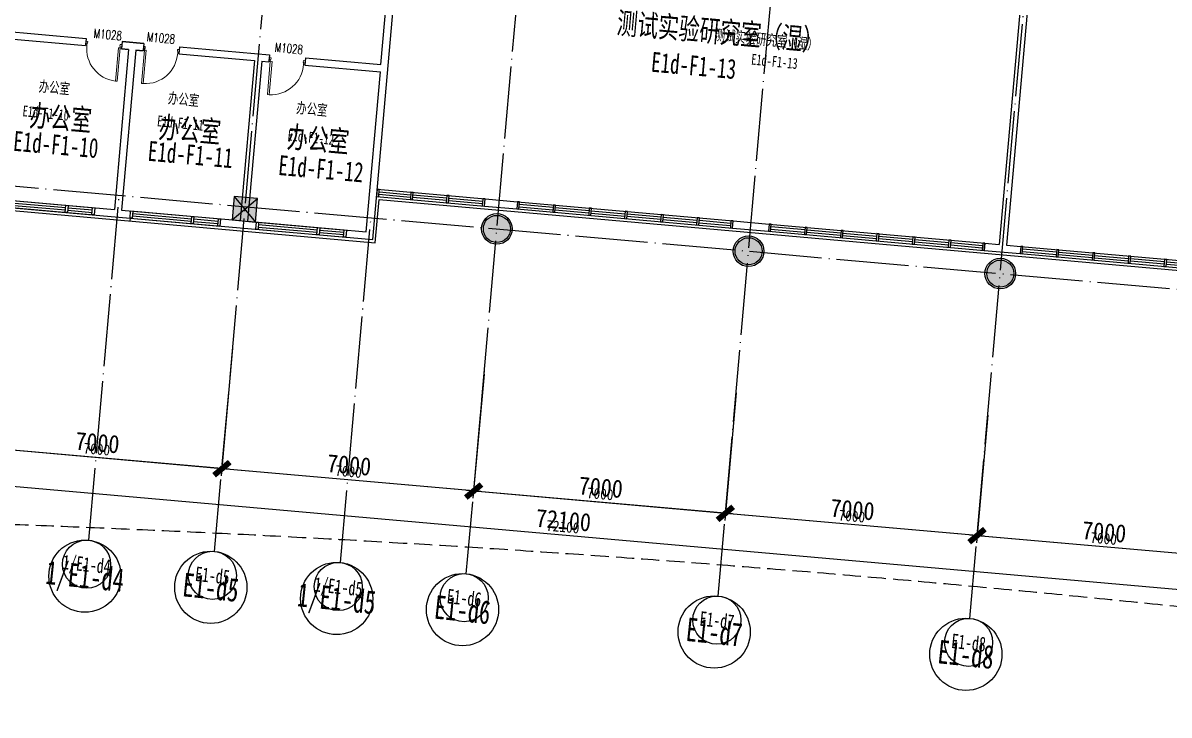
# Model space of a CAD drawing. Header units: millimetres. Extents: x 347599 to 1495443, y -100002 to 152717.
# Drawn here: x 1431803 to 1463554, y 328 to 19497 of the extents above; entities that cross this region are included whole.
import ezdxf
from ezdxf.enums import TextEntityAlignment as Align

# ---------------------------------------------------------------- set-up
doc = ezdxf.new("R2010")
doc.units = ezdxf.units.MM
doc.header["$LTSCALE"] = 1000
doc.header["$PDMODE"] = 1
for name, pattern in [('DASH', [0.35, 0.25, -0.1]), ('E-RG-1F$0$$0$DOTE', [2.42, 2, -0.2, 0.02, -0.2]), ('XRE2$0$HIDDEN', [0.375, 0.25, -0.125])]:
    doc.linetypes.add(name, pattern=pattern)
doc.layers.get('0').update_dxf_attribs({"linetype": 'CONTINUOUS'})
doc.layers.get('Defpoints').update_dxf_attribs({"linetype": 'CONTINUOUS'})
for name, color, linetype in [('00外装饰面', 21, 'CONTINUOUS'), ('A-------', 18, 'CONTINUOUS'), ('A-SYMB-DOOR', 13, 'CONTINUOUS'), ('A-SYMB-DOOR1', 4, 'CONTINUOUS'), ('A—墙体', 7, 'CONTINUOUS'), ('A—文字索引', 40, 'CONTINUOUS'), ('A—楼梯、电梯、栏杆', 50, 'CONTINUOUS'), ('A—轴线、尺寸', 1, 'CONTINUOUS'), ('A—门窗', 135, 'CONTINUOUS'), ('E1-RI-1F$0$A-TILE', 44, 'CONTINUOUS'), ('I—平面—文字', 40, 'CONTINUOUS'), ('I—平面—文字（放大1：100）', 40, 'XRE2$0$HIDDEN'), ('I—平面—门', 22, 'CONTINUOUS'), ('轴线100', 1, 'CONTINUOUS')]:
    doc.layers.add(name, color=color, linetype=linetype)
for name, color, linetype, lineweight in [('E1-RI-1F$0$A-DOOR', 32, 'CONTINUOUS', 5), ('E1-RI-1F$0$A-GLAZ-CWMG', 3, 'CONTINUOUS', 5), ('E1-RI-1F$0$A-WALL', 7, 'CONTINUOUS', 5), ('E1-RI-1F$0$AUDIT_D_131110141545-10', 7, 'CONTINUOUS', 5)]:
    doc.layers.add(name, color=color, linetype=linetype, lineweight=lineweight)
doc.styles.add('ARIAL', font='simhei.ttf', dxfattribs={"width": 0.9})
doc.styles.add('ECADI-TXT', font='simplex.shx', dxfattribs={"bigfont": 'hztxt.shx'})
doc.styles.add('XD2008', font='simhei.ttf', dxfattribs={"width": 0.7})
doc.dimstyles.new('200', dxfattribs={"dimscale": 200, "dimtxt": 2.5, "dimasz": 2, "dimexe": 1, "dimexo": 1, "dimgap": 0.8, "dimtad": 1, "dimdec": 0, "dimdsep": 46, "dimtxsty": 'ARIAL', "dimblk1": 'ARCHTICK', "dimblk2": 'ARCHTICK', "dimsah": 1, "dimcen": -0.9, "dimdle": 1, "dimclrd": 256, "dimclre": 256, "dimclrt": 40, "dimaunit": 1, "dimadec": 0, "dimazin": 0, "dimtfac": 0.35, "dimtdec": 0, "dimtix": 1, "dimtmove": 2, "dimatfit": 3, "dimldrblk": 'ARCHTICK', "dimfxl": 0, "dimtvp": 0.8, "dimtolj": 1, "dimtzin": 0, "dimarcsym": 0})
doc.dimstyles.new('副本 100', dxfattribs={"dimscale": 100, "dimtxt": 2.5, "dimasz": 2, "dimexe": 1, "dimexo": 1, "dimgap": 0.8, "dimtad": 1, "dimdec": 0, "dimdsep": 46, "dimtxsty": 'ARIAL', "dimblk1": 'ARCHTICK', "dimblk2": 'ARCHTICK', "dimsah": 1, "dimcen": -0.9, "dimdle": 1, "dimclrd": 256, "dimclre": 256, "dimclrt": 40, "dimaunit": 1, "dimadec": 0, "dimazin": 0, "dimtfac": 0.35, "dimtdec": 0, "dimtix": 1, "dimtmove": 2, "dimatfit": 3, "dimldrblk": 'ARCHTICK', "dimfxl": 0, "dimtvp": 0.8, "dimtolj": 1, "dimtzin": 0, "dimarcsym": 0})

# ---------------------------------------------------------------- blocks, each defined once
blk = doc.blocks.new('E1-RI-1F$0$M1000')
at = {"layer": 'E1-RI-1F$0$A-DOOR'}
for p, q in [((11787123, -6196585), (11787123, -6196685)), ((11787123, -6196585), (11787161, -6196585)), ((11787123, -6196685), (11787173, -6196685)), ((11787161, -6196635), (11787161, -6196585)), ((11787161, -6196635), (11787173, -6196635)), ((11787173, -6196685), (11787173, -6196635)), ((11788073, -6196685), (11788073, -6196635)), ((11788086, -6196635), (11788073, -6196635)), ((11788123, -6196685), (11788073, -6196685)), ((11788086, -6196635), (11788086, -6196585)), ((11788123, -6196585), (11788086, -6196585)), ((11788123, -6196585), (11788123, -6196685))]:
    blk.add_line(p, q, dxfattribs=at)
blk.add_lwpolyline([(11787161, -6195660), (11787161, -6196585), (11787211, -6196585), (11787211, -6195660)], close=True, dxfattribs=at)
blk.add_arc((11787186, -6196560), 900, 358.4089, 88.4089, dxfattribs=at)
blk = doc.blocks.new('E1-RI-1F$0$1窗02')
at = {"layer": 'A—门窗'}
for p, q in [((12307966, -5138138), (12310466, -5138138)), ((12308026, -5138204), (12309666, -5138204)), ((12308026, -5138271), (12309666, -5138271)), ((12309726, -5138204), (12310406, -5138204)), ((12309726, -5138271), (12310406, -5138271)), ((12307966, -5138338), (12310466, -5138338))]:
    blk.add_line(p, q, dxfattribs=at)
for points in [[(12307966, -5138138), (12308026, -5138138), (12308026, -5138338), (12307966, -5138338)], [(12309666, -5138138), (12309726, -5138138), (12309726, -5138338), (12309666, -5138338)], [(12310406, -5138138), (12310466, -5138138), (12310466, -5138338), (12310406, -5138338)]]:
    blk.add_lwpolyline(points, close=True, dxfattribs=at)
at = {"layer": 'E1-RI-1F$0$A-WALL'}
for p, q in [((12307966, -5138338), (12307966, -5138138)), ((12310466, -5138338), (12310466, -5138138))]:
    blk.add_line(p, q, dxfattribs=at)
blk = doc.blocks.new('E1-RI-1F$0$RECTANGULAR_MULLION_-_60_Z')
at = {"layer": 'A—门窗'}
for p, q in [((-30, 125), (30, 125)), ((-30, -75), (-30, 125)), ((30, 125), (30, -75)), ((30, -75), (-30, -75))]:
    blk.add_line(p, q, dxfattribs=at)
blk = doc.blocks.new('E1-RI-1F$0$C6030')
at = {"layer": 'A—门窗'}
for p, q in [((11809484, -6205374), (11815461, -6205904)), ((11809538, -6205446), (11810474, -6205529)), ((11809467, -6205573), (11815443, -6206103)), ((11809532, -6205512), (11810469, -6205595)), ((11810528, -6205601), (11811465, -6205684)), ((11810534, -6205534), (11811471, -6205617)), ((11811524, -6205689), (11812461, -6205772)), ((11811530, -6205623), (11812467, -6205706)), ((11812521, -6205777), (11813457, -6205860)), ((11812526, -6205711), (11813463, -6205794)), ((11813517, -6205866), (11814453, -6205949)), ((11813522, -6205799), (11814459, -6205882)), ((11814513, -6205954), (11815389, -6206032)), ((11814519, -6205888), (11815395, -6205965))]:
    blk.add_line(p, q, dxfattribs=at)
at = {"layer": 'E1-RI-1F$0$AUDIT_D_131110141545-10'}
for p, q in [((11809484, -6205374), (11809467, -6205573)), ((11815461, -6205904), (11815443, -6206103))]:
    blk.add_line(p, q, dxfattribs=at)
at = {"layer": 'E1-RI-1F$0$A-GLAZ-CWMG', "color": 8, "extrusion": (0, 0, -1), "rotation": 5.06777112931197}
for p in [(-11809503, -6205501), (-11810499, -6205590), (-11811495, -6205678), (-11812491, -6205766), (-11813487, -6205855), (-11814484, -6205943), (-11815420, -6206026)]:
    blk.add_blockref('E1-RI-1F$0$RECTANGULAR_MULLION_-_60_Z', p, dxfattribs=at)
blk = doc.blocks.new('E1-RI-1F$0$C3030')
at = {"layer": 'A—门窗'}
for p, q in [((11805600, -6205030), (11808588, -6205295)), ((11805653, -6205101), (11806530, -6205179)), ((11805582, -6205229), (11808570, -6205494)), ((11805647, -6205168), (11806524, -6205246)), ((11806584, -6205251), (11807520, -6205334)), ((11806590, -6205184), (11807526, -6205267)), ((11807580, -6205339), (11808516, -6205422)), ((11807586, -6205273), (11808522, -6205356))]:
    blk.add_line(p, q, dxfattribs=at)
at = {"layer": 'E1-RI-1F$0$AUDIT_D_131110141545-10'}
for p, q in [((11805582, -6205229), (11805600, -6205030)), ((11808570, -6205494), (11808588, -6205295))]:
    blk.add_line(p, q, dxfattribs=at)
at = {"layer": 'E1-RI-1F$0$A-GLAZ-CWMG', "color": 8, "extrusion": (0, 0, -1), "rotation": 5.06777112931197}
for p in [(-11805618, -6205157), (-11806555, -6205240), (-11807551, -6205328), (-11808547, -6205417)]:
    blk.add_blockref('E1-RI-1F$0$RECTANGULAR_MULLION_-_60_Z', p, dxfattribs=at)
blk = doc.blocks.new('_ArchTick')
at = {"color": 0, "linetype": 'ByBlock', "const_width": 0.4}
blk.add_lwpolyline([(-0.5, -0.5), (0.5, 0.5)], dxfattribs=at)
blk = doc.blocks.new('*D272')
at = {"layer": 'A—轴线、尺寸', "linetype": 'ByBlock', "lineweight": -2}
for p, q in [((1458521, 8533), (1458217, 5098)), ((1465494, 7915), (1465189, 4479)), ((1465406, 4661), (1458035, 5314))]:
    blk.add_line(p, q, dxfattribs=at)
at = {"layer": 'Defpoints', "color": 0, "linetype": 'ByBlock'}
for p in [(1458539, 8733), (1465512, 8114), (1458234, 5297)]:
    blk.add_point(p, dxfattribs=at)
at = {"layer": 'A—轴线、尺寸', "linetype": 'ByBlock', "lineweight": -2, "xscale": 400, "yscale": 400, "zscale": 400}
for p, rotation in [((1458234, 5297), 174.9322288769739), ((1465207, 4678), 354.9322288769739)]:
    blk.add_blockref('_ArchTick', p, dxfattribs=dict(at, rotation=rotation))
at = {"layer": 'A—轴线、尺寸', "color": 40, "linetype": 'ByBlock', "insert": (1461757, 5399), "char_height": 500, "attachment_point": 5, "rotation": 354.9322, "style": 'ARIAL'}
blk.add_mtext('\\A1;7000', dxfattribs=at)
blk = doc.blocks.new('*D273')
at = {"layer": 'A—轴线、尺寸', "linetype": 'ByBlock', "lineweight": -2}
for p, q in [((1451549, 9152), (1451244, 5716)), ((1458521, 8533), (1458217, 5098)), ((1458434, 5279), (1451062, 5933))]:
    blk.add_line(p, q, dxfattribs=at)
at = {"layer": 'Defpoints', "color": 0, "linetype": 'ByBlock'}
for p in [(1451566, 9351), (1458539, 8733), (1451262, 5915)]:
    blk.add_point(p, dxfattribs=at)
at = {"layer": 'A—轴线、尺寸', "linetype": 'ByBlock', "lineweight": -2, "xscale": 400, "yscale": 400, "zscale": 400}
for p, rotation in [((1451262, 5915), 174.9322288769739), ((1458234, 5297), 354.9322288769739)]:
    blk.add_blockref('_ArchTick', p, dxfattribs=dict(at, rotation=rotation))
at = {"layer": 'A—轴线、尺寸', "color": 40, "linetype": 'ByBlock', "insert": (1454784, 6017), "char_height": 500, "attachment_point": 5, "rotation": 354.9322, "style": 'ARIAL'}
blk.add_mtext('\\A1;7000', dxfattribs=at)
blk = doc.blocks.new('*D274')
at = {"layer": 'A—轴线、尺寸', "linetype": 'ByBlock', "lineweight": -2}
for p, q in [((1444576, 9770), (1444271, 6334)), ((1451549, 9152), (1451244, 5716)), ((1451461, 5897), (1444090, 6551))]:
    blk.add_line(p, q, dxfattribs=at)
at = {"layer": 'Defpoints', "color": 0, "linetype": 'ByBlock'}
for p in [(1444594, 9969), (1451566, 9351), (1444289, 6533)]:
    blk.add_point(p, dxfattribs=at)
at = {"layer": 'A—轴线、尺寸', "linetype": 'ByBlock', "lineweight": -2, "xscale": 400, "yscale": 400, "zscale": 400}
for p, rotation in [((1444289, 6533), 174.9322288769739), ((1451262, 5915), 354.9322288769739)]:
    blk.add_blockref('_ArchTick', p, dxfattribs=dict(at, rotation=rotation))
at = {"layer": 'A—轴线、尺寸', "color": 40, "linetype": 'ByBlock', "insert": (1447812, 6635), "char_height": 500, "attachment_point": 5, "rotation": 354.9322, "style": 'ARIAL'}
blk.add_mtext('\\A1;7000', dxfattribs=at)
blk = doc.blocks.new('*D275')
at = {"layer": 'A—轴线、尺寸', "linetype": 'ByBlock', "lineweight": -2}
for p, q in [((1437603, 10388), (1437299, 6953)), ((1444576, 9770), (1444271, 6334)), ((1444488, 6516), (1437117, 7169))]:
    blk.add_line(p, q, dxfattribs=at)
at = {"layer": 'Defpoints', "color": 0, "linetype": 'ByBlock'}
for p in [(1437621, 10588), (1444594, 9969), (1437316, 7152)]:
    blk.add_point(p, dxfattribs=at)
at = {"layer": 'A—轴线、尺寸', "linetype": 'ByBlock', "lineweight": -2, "xscale": 400, "yscale": 400, "zscale": 400}
for p, rotation in [((1437316, 7152), 174.9322288769739), ((1444289, 6533), 354.9322288769739)]:
    blk.add_blockref('_ArchTick', p, dxfattribs=dict(at, rotation=rotation))
at = {"layer": 'A—轴线、尺寸', "color": 40, "linetype": 'ByBlock', "insert": (1440839, 7254), "char_height": 500, "attachment_point": 5, "rotation": 354.9322, "style": 'ARIAL'}
blk.add_mtext('\\A1;7000', dxfattribs=at)
blk = doc.blocks.new('*D276')
at = {"layer": 'A—轴线、尺寸', "linetype": 'ByBlock', "lineweight": -2}
for p, q in [((1430631, 11007), (1430326, 7571)), ((1437603, 10388), (1437299, 6953)), ((1437516, 7134), (1430145, 7788))]:
    blk.add_line(p, q, dxfattribs=at)
at = {"layer": 'Defpoints', "color": 0, "linetype": 'ByBlock'}
for p in [(1430648, 11206), (1437621, 10588), (1430344, 7770)]:
    blk.add_point(p, dxfattribs=at)
at = {"layer": 'A—轴线、尺寸', "linetype": 'ByBlock', "lineweight": -2, "xscale": 400, "yscale": 400, "zscale": 400}
for p, rotation in [((1430344, 7770), 174.9322288769739), ((1437316, 7152), 354.9322288769739)]:
    blk.add_blockref('_ArchTick', p, dxfattribs=dict(at, rotation=rotation))
at = {"layer": 'A—轴线、尺寸', "color": 40, "linetype": 'ByBlock', "insert": (1433867, 7872), "char_height": 500, "attachment_point": 5, "rotation": 354.9322, "style": 'ARIAL'}
blk.add_mtext('\\A1;7000', dxfattribs=at)
blk = doc.blocks.new('*D281')
at = {"layer": 'A—轴线、尺寸', "linetype": 'ByBlock', "lineweight": -2}
for p, q in [((1411260, 13322), (1410814, 8297)), ((1482849, 2110), (1410632, 8514)), ((1483078, 6953), (1482632, 1928))]:
    blk.add_line(p, q, dxfattribs=at)
at = {"layer": 'Defpoints', "color": 0, "linetype": 'ByBlock'}
for p in [(1411277, 13521), (1410832, 8497), (1483095, 7152)]:
    blk.add_point(p, dxfattribs=at)
at = {"layer": 'A—轴线、尺寸', "linetype": 'ByBlock', "lineweight": -2, "xscale": 400, "yscale": 400, "zscale": 400}
for p, rotation in [((1410832, 8497), 174.9322288769739), ((1482650, 2128), 354.9322288769739)]:
    blk.add_blockref('_ArchTick', p, dxfattribs=dict(at, rotation=rotation))
at = {"layer": 'A—轴线、尺寸', "color": 40, "linetype": 'ByBlock', "insert": (1446777, 5723), "char_height": 500, "attachment_point": 5, "rotation": 354.9322, "style": 'ARIAL'}
blk.add_mtext('\\A1;72100', dxfattribs=at)
blk = doc.blocks.new('ECADI-TAG-DOOR')
blk = doc.blocks.new('*D518')
at = {"layer": 'Defpoints', "color": 0, "linetype": 'Continuous'}
for p in [(1458539, 8733), (1465512, 8114), (1458234, 5297)]:
    blk.add_point(p, dxfattribs=at)
at = {"layer": '轴线100', "linetype": 'Continuous', "lineweight": -2}
for p, q in [((1458530, 8633), (1458225, 5197)), ((1465503, 8015), (1465198, 4579)), ((1465307, 4670), (1458135, 5306))]:
    blk.add_line(p, q, dxfattribs=at)
at = {"layer": '轴线100', "linetype": 'Continuous', "lineweight": -2, "xscale": 200, "yscale": 200, "zscale": 200}
for p, rotation in [((1458234, 5297), 174.9322288767491), ((1465207, 4678), 354.932228876749)]:
    blk.add_blockref('_ArchTick', p, dxfattribs=dict(at, rotation=rotation))
at = {"layer": '轴线100', "color": 40, "linetype": 'Continuous', "insert": (1461741, 5218), "char_height": 300, "attachment_point": 5, "rotation": 354.9322, "style": 'ARIAL'}
blk.add_mtext('\\A1;7000', dxfattribs=at)
blk = doc.blocks.new('*D519')
at = {"layer": 'Defpoints', "color": 0, "linetype": 'Continuous'}
for p in [(1451566, 9351), (1458539, 8733), (1451262, 5915)]:
    blk.add_point(p, dxfattribs=at)
at = {"layer": '轴线100', "linetype": 'Continuous', "lineweight": -2}
for p, q in [((1451558, 9251), (1451253, 5816)), ((1458530, 8633), (1458225, 5197)), ((1458334, 5288), (1451162, 5924))]:
    blk.add_line(p, q, dxfattribs=at)
at = {"layer": '轴线100', "linetype": 'Continuous', "lineweight": -2, "xscale": 200, "yscale": 200, "zscale": 200}
for p, rotation in [((1451262, 5915), 174.9322288767491), ((1458234, 5297), 354.932228876749)]:
    blk.add_blockref('_ArchTick', p, dxfattribs=dict(at, rotation=rotation))
at = {"layer": '轴线100', "color": 40, "linetype": 'Continuous', "insert": (1454768, 5837), "char_height": 300, "attachment_point": 5, "rotation": 354.9322, "style": 'ARIAL'}
blk.add_mtext('\\A1;7000', dxfattribs=at)
blk = doc.blocks.new('*D520')
at = {"layer": 'Defpoints', "color": 0, "linetype": 'Continuous'}
for p in [(1444594, 9969), (1451566, 9351), (1444289, 6533)]:
    blk.add_point(p, dxfattribs=at)
at = {"layer": '轴线100', "linetype": 'Continuous', "lineweight": -2}
for p, q in [((1444585, 9870), (1444280, 6434)), ((1451558, 9251), (1451253, 5816)), ((1451361, 5906), (1444189, 6542))]:
    blk.add_line(p, q, dxfattribs=at)
at = {"layer": '轴线100', "linetype": 'Continuous', "lineweight": -2, "xscale": 200, "yscale": 200, "zscale": 200}
for p, rotation in [((1444289, 6533), 174.9322288767491), ((1451262, 5915), 354.932228876749)]:
    blk.add_blockref('_ArchTick', p, dxfattribs=dict(at, rotation=rotation))
at = {"layer": '轴线100', "color": 40, "linetype": 'Continuous', "insert": (1447796, 6455), "char_height": 300, "attachment_point": 5, "rotation": 354.9322, "style": 'ARIAL'}
blk.add_mtext('\\A1;7000', dxfattribs=at)
blk = doc.blocks.new('*D521')
at = {"layer": 'Defpoints', "color": 0, "linetype": 'Continuous'}
for p in [(1437621, 10588), (1444594, 9969), (1437316, 7152)]:
    blk.add_point(p, dxfattribs=at)
at = {"layer": '轴线100', "linetype": 'Continuous', "lineweight": -2}
for p, q in [((1437612, 10488), (1437308, 7052)), ((1444585, 9870), (1444280, 6434)), ((1444389, 6525), (1437217, 7161))]:
    blk.add_line(p, q, dxfattribs=at)
at = {"layer": '轴线100', "linetype": 'Continuous', "lineweight": -2, "xscale": 200, "yscale": 200, "zscale": 200}
for p, rotation in [((1437316, 7152), 174.9322288767491), ((1444289, 6533), 354.932228876749)]:
    blk.add_blockref('_ArchTick', p, dxfattribs=dict(at, rotation=rotation))
at = {"layer": '轴线100', "color": 40, "linetype": 'Continuous', "insert": (1440823, 7073), "char_height": 300, "attachment_point": 5, "rotation": 354.9322, "style": 'ARIAL'}
blk.add_mtext('\\A1;7000', dxfattribs=at)
blk = doc.blocks.new('*D522')
at = {"layer": 'Defpoints', "color": 0, "linetype": 'Continuous'}
for p in [(1430648, 11206), (1437621, 10588), (1430344, 7770)]:
    blk.add_point(p, dxfattribs=at)
at = {"layer": '轴线100', "linetype": 'Continuous', "lineweight": -2}
for p, q in [((1430640, 11106), (1430335, 7671)), ((1437612, 10488), (1437308, 7052)), ((1437416, 7143), (1430244, 7779))]:
    blk.add_line(p, q, dxfattribs=at)
at = {"layer": '轴线100', "linetype": 'Continuous', "lineweight": -2, "xscale": 200, "yscale": 200, "zscale": 200}
for p, rotation in [((1430344, 7770), 174.9322288767491), ((1437316, 7152), 354.932228876749)]:
    blk.add_blockref('_ArchTick', p, dxfattribs=dict(at, rotation=rotation))
at = {"layer": '轴线100', "color": 40, "linetype": 'Continuous', "insert": (1433851, 7692), "char_height": 300, "attachment_point": 5, "rotation": 354.9322, "style": 'ARIAL'}
blk.add_mtext('\\A1;7000', dxfattribs=at)
blk = doc.blocks.new('*D527')
at = {"layer": 'Defpoints', "color": 0, "linetype": 'Continuous'}
for p in [(1411277, 13521), (1410832, 8497), (1483095, 7152)]:
    blk.add_point(p, dxfattribs=at)
at = {"layer": '轴线100', "linetype": 'Continuous', "lineweight": -2}
for p, q in [((1411268, 13422), (1410823, 8397)), ((1482749, 2119), (1410732, 8505)), ((1483087, 7053), (1482641, 2028))]:
    blk.add_line(p, q, dxfattribs=at)
at = {"layer": '轴线100', "linetype": 'Continuous', "lineweight": -2, "xscale": 200, "yscale": 200, "zscale": 200}
for p, rotation in [((1410832, 8497), 174.9322288767491), ((1482650, 2128), 354.932228876749)]:
    blk.add_blockref('_ArchTick', p, dxfattribs=dict(at, rotation=rotation))
at = {"layer": '轴线100', "color": 40, "linetype": 'Continuous', "insert": (1446761, 5543), "char_height": 300, "attachment_point": 5, "rotation": 354.9322, "style": 'ARIAL'}
blk.add_mtext('\\A1;72100', dxfattribs=at)

msp = doc.modelspace()

# ---------------------------------------------------------------- hatches: boundary and pattern name
at = {"layer": 'A-------'}
msp.add_hatch(color=256, dxfattribs=at).paths.add_polyline_path([(1438305.8, 14631), (1437658.4, 14688.4), (1437601, 14041), (1438248.4, 13983.5)])
h = msp.add_hatch(color=256, dxfattribs=at)
edge = h.paths.add_edge_path()
edge.add_arc((1444932.7, 13792.6), 375, 0, 360)
h = msp.add_hatch(color=256, dxfattribs=at)
edge = h.paths.add_edge_path()
edge.add_arc((1451905.3, 13174), 375, 0, 360)
h = msp.add_hatch(color=256, dxfattribs=at)
edge = h.paths.add_edge_path()
edge.add_arc((1458877.9, 12555.7), 375, 0, 360)

# ---------------------------------------------------------------- linework, layer by layer
at = {"elevation": 0}
msp.add_lwpolyline([(1438305.8, 14631), (1437658.4, 14688.4), (1437601, 14041), (1438248.4, 13983.5)], close=True, dxfattribs=at)
for centre in [(1444932.7, 13792.6, 0), (1451905.3, 13174, 0), (1458877.9, 12555.7, 0)]:
    msp.add_circle(centre, 375)
at = {"layer": '00外装饰面', "linetype": 'ByBlock', "ltscale": 5}
for p, q in [((1423506.5, 15009.8), (1441565.5, 13407)), ((1441565.5, 13407), (1441671.6, 14603.6)), ((1441671.6, 14603.6), (1476176.1, 11543.3)), ((1434769.4, 14091.4), (1434762.3, 14011.6))]:
    msp.add_line(p, q, dxfattribs=at)
for centre in [(1444932.2, 13791.9), (1451904.9, 13174.1), (1458877.5, 12555.7)]:
    msp.add_circle(centre, 425, dxfattribs=at)
at = {"layer": 'A—墙体'}
for p, q in [((1441493, 13495), (1442358.6, 23256.7)), ((1441722.3, 18343.7), (1442159.6, 23274.4)), ((1459590.8, 21728.4), (1458849, 13361.4)), ((1459790, 21710.7), (1459048.2, 13343.7)), ((1429171.3, 19456.8), (1433554.2, 19068.1)), ((1431444.7, 19054.4), (1433536.5, 18868.9)), ((1433554.2, 19068.2), (1433536.5, 18868.9)), ((1434731.8, 18763), (1434338.8, 14330.3)), ((1434550.3, 18979.9), (1434532.6, 18780.6)), ((1434731.8, 18763), (1434532.6, 18780.6)), ((1434532.6, 18780.5), (1434731.8, 18762.9)), ((1434931, 18745.3), (1434538, 14312.6)), ((1434550.2, 18979.8), (1435147.9, 18926.8)), ((1435147.9, 18926.9), (1434550.3, 18979.9)), ((1435130.2, 18727.7), (1434931, 18745.3)), ((1434931, 18745.2), (1435130.2, 18727.7)), ((1435147.9, 18926.9), (1435130.2, 18727.7)), ((1436144, 18838.6), (1436126.3, 18639.4)), ((1436144, 18838.4), (1438634.2, 18617.6)), ((1436126.3, 18639.2), (1438218.1, 18453.7)), ((1438218.1, 18453.9), (1437825.1, 14021.1)), ((1438417.3, 18436.2), (1438024.3, 14003.4)), ((1438417.3, 18436), (1438616.5, 18418.4)), ((1438634.2, 18617.6), (1438616.5, 18418.4)), ((1439630.3, 18529.3), (1439612.6, 18330)), ((1439630.3, 18529.2), (1441722.3, 18343.7)), ((1439612.6, 18330), (1441704.6, 18144.5)), ((1441311.4, 13711.9), (1441704.5, 18144.5)), ((1423513.5, 15089.5), (1441493, 13495)), ((1431051.7, 14621.8), (1434338.8, 14330.3)), ((1444604.9, 14624.6), (1445501.4, 14545.1)), ((1434538, 14312.6), (1437825.1, 14021.1)), ((1444587.2, 14425.4), (1445483.7, 14345.8)), ((1438024.3, 14003.4), (1441311.4, 13711.9)), ((1451477.9, 14015.1), (1452474, 13926.7)), ((1451460.3, 13815.8), (1452456.4, 13727.5)), ((1452474, 13926.7), (1452456.4, 13727.5)), ((1458450.6, 13396.7), (1458432.9, 13197.5)), ((1458450.6, 13396.7), (1458849, 13361.4)), ((1459048.2, 13343.7), (1459446.7, 13308.4)), ((1458432.9, 13197.5), (1459429, 13109.2)), ((1459446.7, 13308.4), (1459429, 13109.2))]:
    msp.add_line(p, q, dxfattribs=at)
at = {"layer": 'A—楼梯、电梯、栏杆', "linetype": 'DASH', "ltscale": 2}
msp.add_arc((1414285.7, -470051.1), 475962.8, 81.2152, 90.319787, dxfattribs=at)
at = {"layer": 'A—轴线、尺寸', "linetype": 'E-RG-1F$0$$0$DOTE'}
for p, q in [((1437113.3, 4860.8), (1440652.9, 44782.2)), ((1444085.9, 4242.5), (1447625.5, 44163.9)), ((1451058.6, 3624.1), (1454598.2, 43545.5)), ((1458031.2, 3005.8), (1461570.8, 42927.2)), ((1410954.6, 16805.6), (1491351.1, 9675.9)), ((1433627, 5169.9), (1434473.7, 14719.9)), ((1440599.8, 4551.7), (1441446.5, 14101.5))]:
    msp.add_line(p, q, dxfattribs=at)
at = {"layer": 'A—轴线、尺寸', "linetype": 'ByBlock'}
for centre in [(1433520.9, 4175.5), (1437007.2, 3866.4), (1440493.7, 3557.3), (1443979.8, 3248.1), (1450952.5, 2629.8), (1457925.1, 2011.4)]:
    msp.add_circle(centre, 1000, dxfattribs=at)
at = {"layer": 'Defpoints'}
for p, q in [((1437601, 14041, 0), (1438305.8, 14631, 0)), ((1437658.4, 14688.4, 0), (1438248.4, 13983.5, 0))]:
    msp.add_line(p, q, dxfattribs=at)
at = {"layer": '轴线100', "linetype": 'E-RG-1F$0$$0$DOTE'}
for p, q in [((1437113.3, 4860.8), (1440652.9, 44782.2)), ((1444085.9, 4242.5), (1447625.5, 44163.9)), ((1451058.6, 3624.1), (1454598.2, 43545.5)), ((1458031.2, 3005.8), (1461570.8, 42927.2)), ((1410954.6, 16805.6), (1491351.1, 9675.9)), ((1433627, 5169.9), (1434473.7, 14719.9)), ((1440599.8, 4551.7), (1441446.5, 14101.5))]:
    msp.add_line(p, q, dxfattribs=at)
at = {"layer": '轴线100', "linetype": 'ByBlock'}
for centre in [(1433565.4, 4506.2), (1444024.4, 3578.6)]:
    msp.add_circle(centre, 666.7, dxfattribs=at)
at = {"layer": '轴线100', "linetype": 'Continuous'}
for centre in [(1437051.7, 4197), (1440538.2, 3887.8), (1451027.8, 2958.7), (1458000.4, 2340.5)]:
    msp.add_circle(centre, 666.7, dxfattribs=at)

# ---------------------------------------------------------------- block references
at = {"layer": 'A-SYMB-DOOR1'}
ref = msp.add_blockref('ECADI-TAG-DOOR', (1434691.5, 18267.9, 0), dxfattribs=dict(at, xscale=100.0000000022704, yscale=100.0000000022704, zscale=100.0000000022704, rotation=354.6769983313162))
ref.add_attrib('门窗主编号1', 'M1028', dxfattribs={"layer": 'A-SYMB-DOOR', "height": 250, "rotation": 354.677, "style": 'ECADI-TXT', "width": 0.7}).set_placement((1434530.1, 19014.6, 0), align=Align.RIGHT)
ref = msp.add_blockref('ECADI-TAG-DOOR', (1436165, 18171.4, 0), dxfattribs=dict(at, xscale=100.0000000022704, yscale=100.0000000022704, zscale=100.0000000022704, rotation=354.6769983313162))
ref.add_attrib('门窗主编号1', 'M1028', dxfattribs={"layer": 'A-SYMB-DOOR', "height": 250, "rotation": 354.677, "style": 'ECADI-TXT', "width": 0.7}).set_placement((1436003.6, 18918.1, 0), align=Align.RIGHT)
ref = msp.add_blockref('ECADI-TAG-DOOR', (1439708.5, 17882.9, 0), dxfattribs=dict(at, xscale=100.0000000022704, yscale=100.0000000022704, zscale=100.0000000022704, rotation=354.6769983313162))
ref.add_attrib('门窗主编号1', 'M1028', dxfattribs={"layer": 'A-SYMB-DOOR', "height": 250, "rotation": 354.677, "style": 'ECADI-TXT', "width": 0.7}).set_placement((1439547.1, 18629.6, 0), align=Align.RIGHT)
at = {"layer": 'E1-RI-1F$0$A-GLAZ-CWMG'}
for p, rotation in [((-10374679.5, 6219863.9), 354.9322288656502), ((-10371193.2, 6219554.7), 354.9322288656502), ((-10367706.4, 6219246.6), 354.9322237769878)]:
    msp.add_blockref('E1-RI-1F$0$1窗02', p, dxfattribs=dict(at, rotation=rotation))
at = {"layer": 'E1-RI-1F$0$A-TILE', "color": 44}
for name, p in [('E1-RI-1F$0$C3030', (-10363982.9, 6219919.2)), ('E1-RI-1F$0$C6030', (-10363982.9, 6219919.2)), ('E1-RI-1F$0$C6030', (-10357010.2, 6219300.9)), ('E1-RI-1F$0$C6030', (-10350037.6, 6218682.6))]:
    msp.add_blockref(name, p, dxfattribs=at)
at = {"layer": 'I—平面—门', "rotation": 174.9334862940275}
msp.add_blockref('E1-RI-1F$0$M1000', (12628369.9, -7194520.2), dxfattribs=at)
at = {"layer": 'I—平面—门', "xscale": -1, "rotation": 174.9346522273808}
for p in [(-10853066.7, -5112930.9), (-10849580.4, -5113240)]:
    msp.add_blockref('E1-RI-1F$0$M1000', p, dxfattribs=at)

# ---------------------------------------------------------------- texts
at = {"layer": 'A—文字索引', "style": 'ARIAL', "width": 0.7}
for s, p in [('1/E1-d4', (1433522.8, 4173.1)), ('E1-d5', (1437009.1, 3864)), ('1/E1-d5', (1440495.6, 3554.8)), ('E1-d6', (1443981.7, 3245.6)), ('E1-d7', (1450954.4, 2627.3)), ('E1-d8', (1457927, 2009))]:
    msp.add_text(s, height=650, rotation=354, dxfattribs=at).set_placement(p, align=Align.MIDDLE_CENTER)
at = {"layer": 'I—平面—文字', "linetype": 'ByBlock', "style": 'XD2008', "width": 0.7}
for s, height, p in [('测试实验研究室（湿）', 600, (1448237.7, 19209, 0)), ('E1d-F1-13', 550, (1449189.1, 18148.3, 0)), ('办公室', 600, (1431969.1, 16646.2, 0)), ('办公室', 600, (1435548.2, 16321.2, 0)), ('办公室', 600, (1439103.2, 16050.9, 0)), ('E1d-F1-10', 550, (1431519.7, 15958.4, 0)), ('E1d-F1-11', 550, (1435247.1, 15682.1, 0)), ('E1d-F1-12', 550, (1438862.7, 15287.9, 0))]:
    msp.add_text(s, height=height, rotation=354.94783, dxfattribs=at).set_placement(p)
at = {"layer": 'I—平面—文字（放大1：100）', "linetype": 'ByBlock', "style": 'XD2008', "width": 0.7}
for s, p in [('测试实验研究室（湿）', (1450958.8, 19028.3)), ('E1d-F1-13', (1451969.1, 18345.9, 0)), ('办公室', (1432233, 17602.5)), ('办公室', (1435812.1, 17277.5)), ('E1d-F1-10', (1431783.6, 16914.7, 0)), ('办公室', (1439367.1, 17007.1)), ('E1d-F1-11', (1435511, 16638.4, 0)), ('E1d-F1-12', (1439126.6, 16244.2, 0))]:
    msp.add_text(s, height=300, rotation=354.31437, dxfattribs=at).set_placement(p)
at = {"layer": '轴线100', "color": 40, "style": 'ARIAL', "width": 0.7}
for s, p in [('1/E1-d4', (1433567.9, 4502.9)), ('E1-d5', (1437054.3, 4193.7)), ('1/E1-d5', (1440540.7, 3884.6)), ('E1-d6', (1444026.9, 3575.3)), ('E1-d7', (1451030.3, 2955.4)), ('E1-d8', (1458002.9, 2337.2))]:
    msp.add_text(s, height=400, rotation=354, dxfattribs=at).set_placement(p, align=Align.MIDDLE_CENTER)

# ---------------------------------------------------------------- dimensions: what is measured, and where the dimension line sits
at = {"layer": 'A—轴线、尺寸', "linetype": 'ByBlock'}
for base, p1, p2, picture, middle in [((1410831.7, 8496.6), (1483095.4, 7152.2), (1411277.3, 13521.1), '*D281', (1446777.3, 5723.3)), ((1430343.8, 7770.1), (1437621.1, 10587.6), (1430648.5, 11205.9), '*D276', (1433866.6, 7872.2)), ((1437316.4, 7151.8), (1444593.7, 9969.2), (1437621.1, 10587.6), '*D275', (1440839.2, 7253.8)), ((1444289, 6533.5), (1451566.4, 9350.9), (1444593.7, 9969.2), '*D274', (1447811.8, 6635.5)), ((1451261.7, 5915.1), (1458539, 8732.6), (1451566.4, 9350.9), '*D273', (1454784.5, 6017.2)), ((1458234.3, 5296.8), (1465511.6, 8114.2), (1458539, 8732.6), '*D272', (1461757.1, 5398.8))]:
    dim = msp.add_linear_dim(base=base, p1=p1, p2=p2, angle=354.93223, dimstyle='200', dxfattribs=at)
    dim.commit()
    dim.dimension.update_dxf_attribs({"geometry": picture, "text_midpoint": middle})
at = {"layer": '轴线100', "linetype": 'Continuous'}
for base, p1, p2, picture, middle in [((1410831.7, 8496.6), (1483095.4, 7152.2), (1411277.3, 13521.1), '*D527', (1446761.3, 5542.9)), ((1430343.8, 7770.1), (1437621.1, 10587.6), (1430648.5, 11205.9), '*D522', (1433850.6, 7691.8)), ((1437316.4, 7151.8), (1444593.7, 9969.2), (1437621.1, 10587.6), '*D521', (1440823.2, 7073.4)), ((1444289, 6533.5), (1451566.4, 9350.9), (1444593.7, 9969.2), '*D520', (1447795.8, 6455.1)), ((1451261.7, 5915.1), (1458539, 8732.6), (1451566.4, 9350.9), '*D519', (1454768.5, 5836.7)), ((1458234.3, 5296.8), (1465511.6, 8114.2), (1458539, 8732.6), '*D518', (1461741.1, 5218.4))]:
    dim = msp.add_linear_dim(base=base, p1=p1, p2=p2, angle=354.93223, dimstyle='副本 100', override={"dimtxt": 3}, dxfattribs=at)
    dim.commit()
    dim.dimension.update_dxf_attribs({"geometry": picture, "text_midpoint": middle})

doc.saveas('drawing.dxf')
